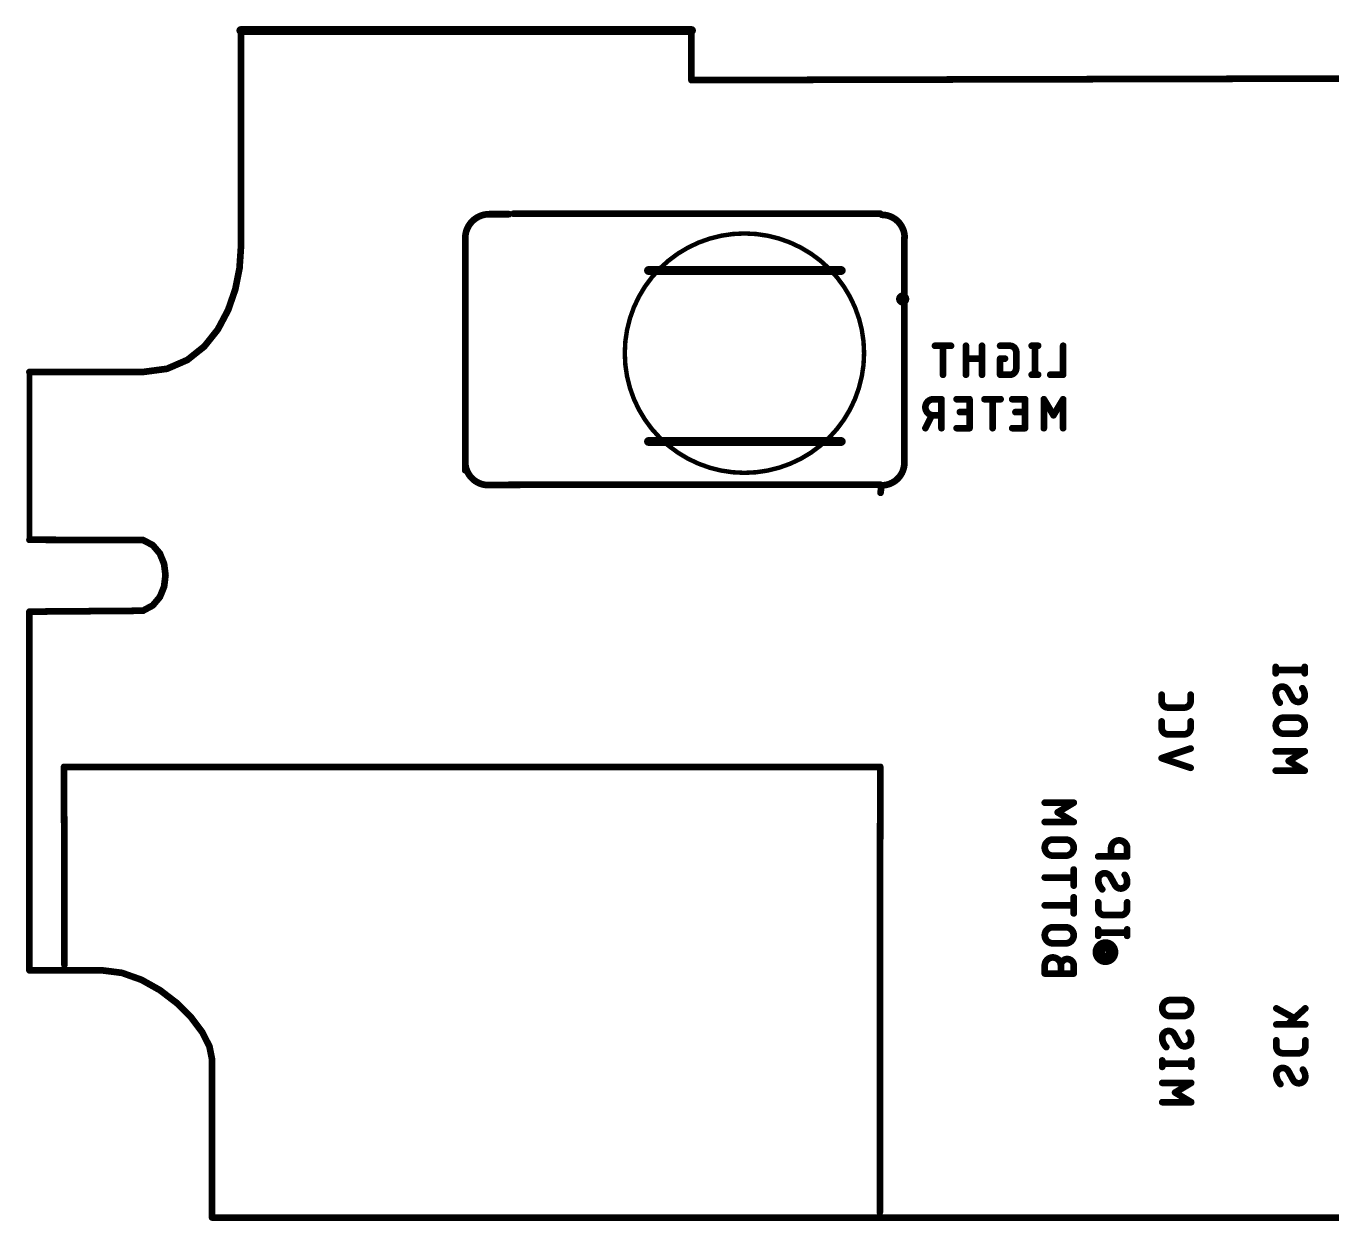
# Model space of a CAD drawing. Extents: x 2 to 98, y 0.7 to 28.7.
# Drawn here: x 1.98 to 31.77, y 0.73 to 27.98 of the extents above; entities that cross this region are included whole.
import ezdxf

# ---------------------------------------------------------------- set-up
doc = ezdxf.new("R2010")
doc.units = 0
doc.layers.add('20', color=30, linetype='CONTINUOUS')
doc.layers.add('22', color=253, linetype='CONTINUOUS')

msp = doc.modelspace()

# ---------------------------------------------------------------- linework, layer by layer
at = {"layer": '20'}
for points, const_width in [([(6.8818, 27.8772), (17.1616, 27.8772)], 0.2032), ([(6.8818, 22.9147), (6.8818, 27.8772)], 0.1524), ([(17.1616, 27.8772), (17.1616, 26.7473)], 0.1524), ([(17.1616, 26.7473), (33.2692, 26.7857)], 0.1524), ([(6.8505, 22.4543), (6.8818, 22.9147)], 0.1524), ([(6.7544, 21.9752), (6.8505, 22.4543)], 0.1524), ([(6.5906, 21.502), (6.7544, 21.9752)], 0.1524), ([(6.3559, 21.0596), (6.5906, 21.502)], 0.1524), ([(6.0472, 20.6724), (6.3559, 21.0596)], 0.1524), ([(5.6614, 20.3653), (6.0472, 20.6724)], 0.1524), ([(5.1954, 20.1629), (5.6614, 20.3653)], 0.1524), ([(2.0582, 20.09), (4.6461, 20.09)], 0.1524), ([(2.0582, 16.2627), (2.0582, 20.09)], 0.127), ([(4.6461, 20.09), (5.1954, 20.1629)], 0.1524), ([(4.6461, 16.2589), (2.0582, 16.2627)], 0.1524), ([(4.871, 16.141), (4.6461, 16.2589)], 0.1524), ([(5.0321, 15.9525), (4.871, 16.141)], 0.1524), ([(5.1292, 15.7166), (5.0321, 15.9525)], 0.1524), ([(5.162, 15.4567), (5.1292, 15.7166)], 0.1524), ([(5.1304, 15.1962), (5.162, 15.4567)], 0.1524), ([(5.034, 14.9584), (5.1304, 15.1962)], 0.1524), ([(4.8726, 14.7667), (5.034, 14.9584)], 0.1524), ([(2.0582, 14.6244), (4.6461, 14.6444)], 0.1524), ([(2.0582, 6.4431), (2.0582, 14.6244)], 0.1524), ([(4.6461, 14.6444), (4.8726, 14.7667)], 0.1524), ([(3.7157, 6.4431), (2.0582, 6.4431)], 0.1524), ([(4.1688, 6.3852), (3.7157, 6.4431)], 0.1524), ([(4.6151, 6.2263), (4.1688, 6.3852)], 0.1524), ([(5.038, 5.9889), (4.6151, 6.2263)], 0.1524), ([(5.4211, 5.6954), (5.038, 5.9889)], 0.1524), ([(5.7479, 5.3683), (5.4211, 5.6954)], 0.1524), ([(6.0017, 5.0299), (5.7479, 5.3683)], 0.1524), ([(6.1661, 4.7028), (6.0017, 5.0299)], 0.1524), ([(6.2246, 4.4093), (6.1661, 4.7028)], 0.1524), ([(6.2246, 0.8048), (6.2246, 4.4093)], 0.1524), ([(70.5259, 0.8048), (6.2246, 0.8048)], 0.1524)]:
    msp.add_lwpolyline(points, dxfattribs=dict(at, const_width=const_width))
for points, const_width in [([(6.8818, 27.928, 1), (6.8818, 27.8264)], 0.1016), ([(6.9199, 27.8772, 1), (6.8437, 27.8772)], 0.0762), ([(17.1997, 27.8772, 1), (17.1235, 27.8772)], 0.0762), ([(17.1616, 27.8264, 1), (17.1616, 27.928)], 0.1016), ([(17.1615, 26.7854, 1), (17.1617, 26.7092)], 0.0762), ([(17.1235, 26.7473, 1), (17.1997, 26.7473)], 0.0762), ([(6.8437, 22.9147, 1), (6.9199, 22.9147)], 0.0762), ([(6.9198, 22.9121, 1), (6.8438, 22.9173)], 0.0762), ([(6.8125, 22.4569, 1), (6.8885, 22.4517)], 0.0762), ([(6.8879, 22.4468, 1), (6.8131, 22.4618)], 0.0762), ([(6.7904, 21.9627, 1), (6.7184, 21.9877)], 0.0762), ([(6.717, 21.9827, 1), (6.7918, 21.9677)], 0.0762), ([(6.5546, 21.5145, 1), (6.6266, 21.4895)], 0.0762), ([(6.6243, 21.4841, 1), (6.5569, 21.5199)], 0.0762), ([(6.3222, 21.0775, 1), (6.3896, 21.0417)], 0.0762), ([(6.3857, 21.0358, 1), (6.3261, 21.0834)], 0.0762), ([(6.0174, 20.6962, 1), (6.077, 20.6486)], 0.0762), ([(6.0709, 20.6426, 1), (6.0235, 20.7022)], 0.0762), ([(5.6377, 20.3951, 1), (5.6851, 20.3355)], 0.0762), ([(5.6766, 20.3304, 1), (5.6462, 20.4002)], 0.0762), ([(2.0582, 20.1281, 1), (2.0582, 20.0519)], 0.0762), ([(2.09, 20.09, 1), (2.0265, 20.09)], 0.0635), ([(4.6411, 20.1278, 1), (4.6511, 20.0522)], 0.0762), ([(4.6461, 20.0519, 1), (4.6461, 20.1281)], 0.0762), ([(5.1802, 20.1978, 1), (5.2106, 20.128)], 0.0762), ([(5.2004, 20.1251, 1), (5.1904, 20.2007)], 0.0762), ([(2.0583, 16.3008, 1), (2.0581, 16.2246)], 0.0762), ([(2.0265, 16.2627, 1), (2.09, 16.2627)], 0.0635), ([(4.6638, 16.2926, 1), (4.6284, 16.2252)], 0.0762), ([(4.646, 16.2208, 1), (4.6462, 16.297)], 0.0762), ([(4.9, 16.1658, 1), (4.842, 16.1162)], 0.0762), ([(4.8533, 16.1073, 1), (4.8887, 16.1747)], 0.0762), ([(5.0673, 15.967, 1), (4.9969, 15.938)], 0.0762), ([(5.0031, 15.9277, 1), (5.0611, 15.9773)], 0.0762), ([(5.167, 15.7214, 1), (5.0914, 15.7118)], 0.0762), ([(5.094, 15.7021, 1), (5.1644, 15.7311)], 0.0762), ([(5.1998, 15.4521, 1), (5.1242, 15.4613)], 0.0762), ([(5.1242, 15.4519, 1), (5.1998, 15.4615)], 0.0762), ([(5.0926, 15.2008, 1), (5.1682, 15.1916)], 0.0762), ([(5.1657, 15.1819, 1), (5.0951, 15.2105)], 0.0762), ([(4.9987, 14.9727, 1), (5.0693, 14.9441)], 0.0762), ([(5.0631, 14.9339, 1), (5.0049, 14.9829)], 0.0762), ([(2.0963, 14.6244, 1), (2.0201, 14.6244)], 0.0762), ([(2.0579, 14.6625, 1), (2.0585, 14.5863)], 0.0762), ([(4.628, 14.6779, 1), (4.6642, 14.6109)], 0.0762), ([(4.6464, 14.6063, 1), (4.6458, 14.6825)], 0.0762), ([(4.8435, 14.7912, 1), (4.9017, 14.7422)], 0.0762), ([(4.8907, 14.7332, 1), (4.8545, 14.8002)], 0.0762), ([(2.0582, 6.4812, 1), (2.0582, 6.405)], 0.0762), ([(2.0201, 6.4431, 1), (2.0963, 6.4431)], 0.0762), ([(3.7205, 6.4809, 1), (3.7109, 6.4053)], 0.0762), ([(3.7157, 6.405, 1), (3.7157, 6.4812)], 0.0762), ([(4.1816, 6.4211, 1), (4.156, 6.3493)], 0.0762), ([(4.164, 6.3474, 1), (4.1736, 6.423)], 0.0762), ([(4.6338, 6.2595, 1), (4.5964, 6.1931)], 0.0762), ([(4.6023, 6.1904, 1), (4.6279, 6.2622)], 0.0762), ([(5.0612, 6.0191, 1), (5.0148, 5.9587)], 0.0762), ([(5.0193, 5.9557, 1), (5.0567, 6.0221)], 0.0762), ([(5.4481, 5.7223, 1), (5.3941, 5.6685)], 0.0762), ([(5.3979, 5.6652, 1), (5.4443, 5.7256)], 0.0762), ([(5.7784, 5.3912, 1), (5.7174, 5.3454)], 0.0762), ([(5.7209, 5.3414, 1), (5.7749, 5.3952)], 0.0762), ([(6.0357, 5.047, 1), (5.9677, 5.0128)], 0.0762), ([(5.9712, 5.007, 1), (6.0322, 5.0528)], 0.0762), ([(6.2035, 4.7102, 1), (6.1287, 4.6954)], 0.0762), ([(6.1321, 4.6857, 1), (6.2001, 4.7199)], 0.0762), ([(6.2627, 4.4093, 1), (6.1865, 4.4093)], 0.0762), ([(6.1872, 4.4019, 1), (6.262, 4.4167)], 0.0762), ([(6.2246, 0.8429, 1), (6.2246, 0.7667)], 0.0762), ([(6.1865, 0.8048, 1), (6.2627, 0.8048)], 0.0762)]:
    msp.add_lwpolyline(points, format="xyb", dxfattribs=dict(at, const_width=const_width))
at = {"layer": '22'}
for points, const_width in [([(12.55, 23.69, 0.4142), (12, 23.14)], 0.1524), ([(12.55, 23.7281, 1), (12.55, 23.6519)], 0.0762), ([(12.55, 23.6519, 1), (12.55, 23.7281)], 0.0762), ([(13, 23.6519, 1), (13, 23.7281)], 0.0762), ([(13.1, 23.7381, 1), (13.1, 23.6619)], 0.0762), ([(22.025, 23.155, 0.4142), (21.505, 23.675)], 0.1524), ([(21.505, 23.7131, 1), (21.505, 23.6369)], 0.0762), ([(21.4709, 23.6619, 1), (21.4709, 23.7381)], 0.0762), ([(18.37, 17.79, 1), (18.37, 23.25, 1), (18.37, 17.79)], 0.1016), ([(12.0381, 23.14, 1), (11.9619, 23.14)], 0.0762), ([(11.9619, 23.14, 1), (12.0381, 23.14)], 0.0762), ([(22.0531, 23.1444, 1), (21.9769, 23.1444)], 0.0762), ([(21.9869, 23.155, 1), (22.0631, 23.155)], 0.0762), ([(16.18, 22.455, 1), (16.18, 22.355)], 0.1), ([(20.58, 22.355, 1), (20.58, 22.455)], 0.1), ([(21.98, 21.68, 1), (21.98, 21.83, 1), (21.98, 21.68)], 0.15), ([(22.7165, 20.7264, 1), (22.7165, 20.6502)], 0.0762), ([(22.9381, 20.6883, 1), (22.8619, 20.6883)], 0.0762), ([(23.0834, 20.6502, 1), (23.0834, 20.7264)], 0.0762), ([(23.4618, 20.6883, 1), (23.3856, 20.6883)], 0.0762), ([(23.8286, 20.6883, 1), (23.7524, 20.6883)], 0.0762), ([(24.2039, 20.7264, 1), (24.2039, 20.6502)], 0.0762), ([(24.5708, 20.5415, 0.4142), (24.4241, 20.6883)], 0.1524), ([(24.4241, 20.7264, 1), (24.4241, 20.6502)], 0.0762), ([(24.4241, 20.6502, 1), (24.4241, 20.7264)], 0.0762), ([(24.6089, 20.5415, 1), (24.5327, 20.5415)], 0.0762), ([(24.5327, 20.5415, 1), (24.6089, 20.5415)], 0.0762), ([(24.9236, 20.7264, 1), (24.9236, 20.6502)], 0.0762), ([(25.0351, 20.6883, 1), (24.9589, 20.6883)], 0.0762), ([(25.0704, 20.6502, 1), (25.0704, 20.7264)], 0.0762), ([(25.6794, 20.6883, 1), (25.6032, 20.6883)], 0.0762), ([(23.4237, 20.4329, 1), (23.4237, 20.3567)], 0.0762), ([(23.7905, 20.3567, 1), (23.7905, 20.4329)], 0.0762), ([(24.2039, 20.4329, 1), (24.2039, 20.3567)], 0.0762), ([(24.242, 20.3948, 1), (24.1658, 20.3948)], 0.0762), ([(24.314, 20.3567, 1), (24.314, 20.4329)], 0.0762), ([(22.8619, 20.0279, 1), (22.9381, 20.0279)], 0.0762), ([(23.3856, 20.0279, 1), (23.4618, 20.0279)], 0.0762), ([(23.7524, 20.0279, 1), (23.8286, 20.0279)], 0.0762), ([(24.2039, 20.066, 1), (24.2039, 19.9898)], 0.0762), ([(24.1658, 20.0279, 1), (24.242, 20.0279)], 0.0762), ([(24.4241, 20.0279, 0.4142), (24.5708, 20.1747)], 0.1524), ([(24.4241, 20.066, 1), (24.4241, 19.9898)], 0.0762), ([(24.4241, 19.9898, 1), (24.4241, 20.066)], 0.0762), ([(24.6089, 20.1747, 1), (24.5327, 20.1747)], 0.0762), ([(24.5327, 20.1747, 1), (24.6089, 20.1747)], 0.0762), ([(24.9236, 20.066, 1), (24.9236, 19.9898)], 0.0762), ([(24.9589, 20.0279, 1), (25.0351, 20.0279)], 0.0762), ([(25.0704, 19.9898, 1), (25.0704, 20.066)], 0.0762), ([(25.3478, 20.066, 1), (25.3478, 19.9898)], 0.0762), ([(25.6032, 20.0279, 1), (25.6794, 20.0279)], 0.0762), ([(25.6413, 19.9898, 1), (25.6413, 20.066)], 0.0762), ([(22.6823, 19.4691, 1), (22.6823, 19.1022)], 0.1524), ([(22.6823, 19.5072, 1), (22.6823, 19.431)], 0.0762), ([(22.6823, 19.431, 1), (22.6823, 19.5072)], 0.0762), ([(22.9038, 19.4691, 1), (22.8276, 19.4691)], 0.0762), ([(22.8657, 19.431, 1), (22.8657, 19.5072)], 0.0762), ([(23.2117, 19.5072, 1), (23.2117, 19.431)], 0.0762), ([(23.5433, 19.4691, 1), (23.4671, 19.4691)], 0.0762), ([(23.5052, 19.431, 1), (23.5052, 19.5072)], 0.0762), ([(23.8478, 19.5072, 1), (23.8478, 19.431)], 0.0762), ([(24.0694, 19.4691, 1), (23.9932, 19.4691)], 0.0762), ([(24.2147, 19.431, 1), (24.2147, 19.5072)], 0.0762), ([(24.4796, 19.5072, 1), (24.4796, 19.431)], 0.0762), ([(24.8112, 19.4691, 1), (24.735, 19.4691)], 0.0762), ([(24.7731, 19.431, 1), (24.7731, 19.5072)], 0.0762), ([(25.2391, 19.4691, 1), (25.1629, 19.4691)], 0.0762), ([(25.2337, 19.4887, 1), (25.1684, 19.4495)], 0.0762), ([(25.6794, 19.4691, 1), (25.6032, 19.4691)], 0.0762), ([(25.674, 19.4495, 1), (25.6086, 19.4887)], 0.0762), ([(22.6797, 19.0852, 1), (22.6115, 19.1192)], 0.0762), ([(22.6823, 19.1403, 1), (22.6823, 19.0641)], 0.0762), ([(22.6823, 19.0641, 1), (22.6823, 19.1403)], 0.0762), ([(22.8657, 19.0641, 1), (22.8657, 19.1403)], 0.0762), ([(23.285, 19.2137, 1), (23.285, 19.1375)], 0.0762), ([(23.5052, 19.1375, 1), (23.5052, 19.2137)], 0.0762), ([(24.553, 19.2137, 1), (24.553, 19.1375)], 0.0762), ([(24.7731, 19.1375, 1), (24.7731, 19.2137)], 0.0762), ([(25.3885, 19.1218, 1), (25.4538, 19.0826)], 0.0762), ([(25.3885, 19.0826, 1), (25.4538, 19.1218)], 0.0762), ([(22.4648, 18.8257, 1), (22.5329, 18.7917)], 0.0762), ([(22.8276, 18.8087, 1), (22.9038, 18.8087)], 0.0762), ([(23.2117, 18.8468, 1), (23.2117, 18.7706)], 0.0762), ([(23.4671, 18.8087, 1), (23.5433, 18.8087)], 0.0762), ([(23.5052, 18.7706, 1), (23.5052, 18.8468)], 0.0762), ([(23.9932, 18.8087, 1), (24.0694, 18.8087)], 0.0762), ([(24.4796, 18.8468, 1), (24.4796, 18.7706)], 0.0762), ([(24.735, 18.8087, 1), (24.8112, 18.8087)], 0.0762), ([(24.7731, 18.7706, 1), (24.7731, 18.8468)], 0.0762), ([(25.1629, 18.8087, 1), (25.2391, 18.8087)], 0.0762), ([(25.6032, 18.8087, 1), (25.6794, 18.8087)], 0.0762), ([(16.18, 18.555, 1), (16.18, 18.455)], 0.1), ([(20.58, 18.455, 1), (20.58, 18.555)], 0.1), ([(12.0381, 18.04, 1), (11.9619, 18.04)], 0.0762), ([(12, 18.04, 0.4142), (12.53, 17.51)], 0.1524), ([(12.0381, 18.04, 1), (11.9619, 18.04)], 0.0762), ([(11.9619, 18.04, 1), (12.0381, 18.04)], 0.0762), ([(11.9619, 17.848, 1), (12.0381, 17.848)], 0.0762), ([(21.5, 17.505, 0.4142), (22.02, 18.025)], 0.1524), ([(21.9769, 18.018, 1), (22.0531, 18.018)], 0.0762), ([(22.0581, 18.025, 1), (21.9819, 18.025)], 0.0762), ([(12.53, 17.5481, 1), (12.53, 17.4719)], 0.0762), ([(12.53, 17.4719, 1), (12.53, 17.5481)], 0.0762), ([(13, 17.557, 1), (13, 17.4808)], 0.0762), ([(13.225, 17.4719, 1), (13.225, 17.5481)], 0.0762), ([(21.5, 17.5431, 1), (21.5, 17.4669)], 0.0762), ([(21.5377, 17.4995, 1), (21.4623, 17.5105)], 0.0762), ([(21.4709, 17.4808, 1), (21.4709, 17.557)], 0.0762), ([(21.4373, 17.3405, 1), (21.5127, 17.3295)], 0.0762), ([(30.5308, 13.3643, 1), (30.4546, 13.3643)], 0.0762), ([(31.1912, 13.3643, 1), (31.115, 13.3643)], 0.0762), ([(30.4927, 13.3291, 1), (30.4927, 13.2529)], 0.0762), ([(30.4546, 13.2176, 1), (30.5308, 13.2176)], 0.0762), ([(31.115, 13.2176, 1), (31.1912, 13.2176)], 0.0762), ([(31.1531, 13.2529, 1), (31.1531, 13.3291)], 0.0762), ([(30.6395, 12.9136, 0.4142), (30.4927, 12.7668)], 0.1524), ([(30.4927, 12.7668, 0.2), (30.5844, 12.5467)], 0.1524), ([(30.5308, 12.7668, 1), (30.4546, 12.7668)], 0.0762), ([(30.7679, 12.8402, 0.2656), (30.6395, 12.9136)], 0.1524), ([(30.6395, 12.9517, 1), (30.6395, 12.8755)], 0.0762), ([(30.6395, 12.8755, 1), (30.6395, 12.9517)], 0.0762), ([(30.8013, 12.8584, 1), (30.7344, 12.822)], 0.0762), ([(30.735, 12.8209, 1), (30.8007, 12.8595)], 0.0762), ([(31.1285, 12.8998, 1), (31.0676, 12.854)], 0.0762), ([(31.1531, 12.7118, 0.1623), (31.0981, 12.8769)], 0.1524), ([(27.9273, 12.7295, 1), (27.8511, 12.7295)], 0.0762), ([(27.8892, 12.5827, 0.4142), (28.036, 12.436)], 0.1524), ([(27.9273, 12.5827, 1), (27.8511, 12.5827)], 0.0762), ([(27.8511, 12.5827, 1), (27.9273, 12.5827)], 0.0762), ([(28.036, 12.4741, 1), (28.036, 12.3979)], 0.0762), ([(28.036, 12.3979, 1), (28.036, 12.4741)], 0.0762), ([(28.4028, 12.436, 0.4142), (28.5496, 12.5827)], 0.1524), ([(28.4028, 12.4741, 1), (28.4028, 12.3979)], 0.0762), ([(28.4028, 12.3979, 1), (28.4028, 12.4741)], 0.0762), ([(28.5877, 12.7295, 1), (28.5115, 12.7295)], 0.0762), ([(28.5877, 12.5827, 1), (28.5115, 12.5827)], 0.0762), ([(28.5115, 12.5827, 1), (28.5877, 12.5827)], 0.0762), ([(30.4546, 12.7668, 1), (30.5308, 12.7668)], 0.0762), ([(30.5576, 12.5196, 1), (30.6112, 12.5737)], 0.0762), ([(30.9108, 12.6578, 1), (30.8451, 12.6191)], 0.0762), ([(30.8779, 12.6384, 0.2656), (31.0063, 12.565)], 0.1524), ([(30.8445, 12.6202, 1), (30.9114, 12.6567)], 0.0762), ([(31.0063, 12.565, 0.4142), (31.1531, 12.7118)], 0.1524), ([(31.0063, 12.6031, 1), (31.0063, 12.5269)], 0.0762), ([(31.0063, 12.5269, 1), (31.0063, 12.6031)], 0.0762), ([(31.1912, 12.7118, 1), (31.115, 12.7118)], 0.0762), ([(31.115, 12.7118, 1), (31.1912, 12.7118)], 0.0762), ([(30.6761, 12.2064, 1), (30.6761, 11.8396)], 0.1524), ([(30.6761, 12.2445, 1), (30.6761, 12.1683)], 0.0762), ([(30.6761, 12.1683, 1), (30.6761, 12.2445)], 0.0762), ([(30.9697, 11.8396, 1), (30.9697, 12.2064)], 0.1524), ([(30.9697, 12.2445, 1), (30.9697, 12.1683)], 0.0762), ([(30.9697, 12.1683, 1), (30.9697, 12.2445)], 0.0762), ([(27.9273, 12.1199, 1), (27.8511, 12.1199)], 0.0762), ([(27.8892, 11.9731, 0.4142), (28.036, 11.8264)], 0.1524), ([(27.9273, 11.9731, 1), (27.8511, 11.9731)], 0.0762), ([(27.8511, 11.9731, 1), (27.9273, 11.9731)], 0.0762), ([(28.4028, 11.8264, 0.4142), (28.5496, 11.9731)], 0.1524), ([(28.5877, 12.1199, 1), (28.5115, 12.1199)], 0.0762), ([(28.5877, 11.9731, 1), (28.5115, 11.9731)], 0.0762), ([(28.5115, 11.9731, 1), (28.5877, 11.9731)], 0.0762), ([(28.036, 11.8645, 1), (28.036, 11.7883)], 0.0762), ([(28.036, 11.7883, 1), (28.036, 11.8645)], 0.0762), ([(28.4028, 11.8645, 1), (28.4028, 11.7883)], 0.0762), ([(28.4028, 11.7883, 1), (28.4028, 11.8645)], 0.0762), ([(30.6761, 11.8777, 1), (30.6761, 11.8015)], 0.0762), ([(30.6761, 11.8015, 1), (30.6761, 11.8777)], 0.0762), ([(30.9697, 11.8777, 1), (30.9697, 11.8015)], 0.0762), ([(30.9697, 11.8015, 1), (30.9697, 11.8777)], 0.0762), ([(27.9012, 11.318, 1), (27.8772, 11.2457)], 0.0762), ([(27.8772, 11.318, 1), (27.9012, 11.2457)], 0.0762), ([(28.5616, 11.4658, 1), (28.5376, 11.5381)], 0.0762), ([(30.4927, 11.4766, 1), (30.4927, 11.4004)], 0.0762), ([(31.1727, 11.4058, 1), (31.1335, 11.4711)], 0.0762), ([(31.1531, 11.4004, 1), (31.1531, 11.4766)], 0.0762), ([(2.8478, 11.1224, 1), (2.8478, 11.0462)], 0.0762), ([(2.8859, 11.0844, 1), (2.8097, 11.0842)], 0.0762), ([(21.5061, 11.0843, 1), (21.4299, 11.0843)], 0.0762), ([(21.468, 11.0462, 1), (21.468, 11.1224)], 0.0762), ([(28.5376, 11.0256, 1), (28.5616, 11.0978)], 0.0762), ([(30.4927, 11.0363, 1), (30.4927, 10.9601)], 0.0762), ([(30.8058, 11.251, 1), (30.7666, 11.1857)], 0.0762), ([(30.7666, 11.251, 1), (30.8058, 11.1857)], 0.0762), ([(31.1335, 10.9655, 1), (31.1727, 11.0309)], 0.0762), ([(31.1531, 10.9601, 1), (31.1531, 11.0363)], 0.0762), ([(25.2222, 10.305, 1), (25.2222, 10.2288)], 0.0762), ([(25.9022, 10.2342, 1), (25.863, 10.2995)], 0.0762), ([(25.8826, 10.2288, 1), (25.8826, 10.305)], 0.0762), ([(25.2222, 9.8647, 1), (25.2222, 9.7885)], 0.0762), ([(25.5353, 10.0794, 1), (25.4961, 10.0141)], 0.0762), ([(25.4961, 10.0794, 1), (25.5353, 10.0141)], 0.0762), ([(25.863, 9.7939, 1), (25.9022, 9.8593)], 0.0762), ([(25.8826, 9.7885, 1), (25.8826, 9.8647)], 0.0762), ([(25.4056, 9.4255, 1), (25.4056, 9.0586)], 0.1524), ([(25.4056, 9.4636, 1), (25.4056, 9.3874)], 0.0762), ([(25.4056, 9.3874, 1), (25.4056, 9.4636)], 0.0762), ([(25.6992, 9.0586, 1), (25.6992, 9.4255)], 0.1524), ([(25.6992, 9.4636, 1), (25.6992, 9.3874)], 0.0762), ([(25.6992, 9.3874, 1), (25.6992, 9.4636)], 0.0762), ([(27.1018, 9.2235, 1), (26.7349, 9.2235)], 0.1524), ([(26.773, 9.2235, 1), (26.6968, 9.2235)], 0.0762), ([(26.6968, 9.2235, 1), (26.773, 9.2235)], 0.0762), ([(27.1399, 9.2235, 1), (27.0637, 9.2235)], 0.0762), ([(27.0637, 9.2235, 1), (27.1399, 9.2235)], 0.0762), ([(25.4056, 9.0967, 1), (25.4056, 9.0205)], 0.0762), ([(25.4056, 9.0205, 1), (25.4056, 9.0967)], 0.0762), ([(25.6992, 9.0967, 1), (25.6992, 9.0205)], 0.0762), ([(25.6992, 9.0205, 1), (25.6992, 9.0967)], 0.0762), ([(26.4414, 9.0782, 1), (26.4414, 9.002)], 0.0762), ([(26.6968, 9.0401, 1), (26.773, 9.0401)], 0.0762), ([(27.0637, 9.0401, 1), (27.1399, 9.0401)], 0.0762), ([(27.1018, 9.002, 1), (27.1018, 9.0782)], 0.0762), ([(25.9207, 8.7428, 1), (25.8445, 8.7428)], 0.0762), ([(26.5882, 8.6573, 0.4142), (26.4414, 8.5105)], 0.1524), ([(26.7166, 8.5839, 0.2656), (26.5882, 8.6573)], 0.1524), ([(26.5882, 8.6954, 1), (26.5882, 8.6192)], 0.0762), ([(26.5882, 8.6192, 1), (26.5882, 8.6954)], 0.0762), ([(26.75, 8.6022, 1), (26.6831, 8.5657)], 0.0762), ([(26.6837, 8.5646, 1), (26.7494, 8.6033)], 0.0762), ([(27.1018, 8.4555, 0.1623), (27.0468, 8.6206)], 0.1524), ([(27.0772, 8.6435, 1), (27.0163, 8.5978)], 0.0762), ([(25.2222, 8.5974, 1), (25.2222, 8.5212)], 0.0762), ([(25.8445, 8.3759, 1), (25.9207, 8.3759)], 0.0762), ([(25.8826, 8.5212, 1), (25.8826, 8.5974)], 0.0762), ([(26.4414, 8.5105, 0.2), (26.5331, 8.2904)], 0.1524), ([(26.4795, 8.5105, 1), (26.4033, 8.5105)], 0.0762), ([(26.4033, 8.5105, 1), (26.4795, 8.5105)], 0.0762), ([(26.5063, 8.2634, 1), (26.5599, 8.3175)], 0.0762), ([(26.8595, 8.4015, 1), (26.7938, 8.3628)], 0.0762), ([(26.8266, 8.3821, 0.2656), (26.955, 8.3088)], 0.1524), ([(26.7932, 8.3639, 1), (26.8601, 8.4004)], 0.0762), ([(26.955, 8.3088, 0.4142), (27.1018, 8.4555)], 0.1524), ([(26.955, 8.3469, 1), (26.955, 8.2707)], 0.0762), ([(26.955, 8.2707, 1), (26.955, 8.3469)], 0.0762), ([(27.1399, 8.4555, 1), (27.0637, 8.4555)], 0.0762), ([(27.0637, 8.4555, 1), (27.1399, 8.4555)], 0.0762), ([(25.9207, 8.1088, 1), (25.8445, 8.1088)], 0.0762), ([(26.4795, 7.9952, 1), (26.4033, 7.9952)], 0.0762), ([(27.1399, 7.9952, 1), (27.0637, 7.9952)], 0.0762), ([(25.2222, 7.9634, 1), (25.2222, 7.8872)], 0.0762), ([(25.8445, 7.7419, 1), (25.9207, 7.7419)], 0.0762), ([(25.8826, 7.8872, 1), (25.8826, 7.9634)], 0.0762), ([(26.4414, 7.8484, 0.4142), (26.5882, 7.7017)], 0.1524), ([(26.4795, 7.8484, 1), (26.4033, 7.8484)], 0.0762), ([(26.4033, 7.8484, 1), (26.4795, 7.8484)], 0.0762), ([(26.5882, 7.7398, 1), (26.5882, 7.6636)], 0.0762), ([(26.5882, 7.6636, 1), (26.5882, 7.7398)], 0.0762), ([(26.955, 7.7017, 0.4142), (27.1018, 7.8484)], 0.1524), ([(26.955, 7.7398, 1), (26.955, 7.6636)], 0.0762), ([(26.955, 7.6636, 1), (26.955, 7.7398)], 0.0762), ([(27.1399, 7.8484, 1), (27.0637, 7.8484)], 0.0762), ([(27.0637, 7.8484, 1), (27.1399, 7.8484)], 0.0762), ([(25.4056, 7.426, 1), (25.4056, 7.0591)], 0.1524), ([(25.4056, 7.4641, 1), (25.4056, 7.3879)], 0.0762), ([(25.4056, 7.3879, 1), (25.4056, 7.4641)], 0.0762), ([(25.6992, 7.0591, 1), (25.6992, 7.426)], 0.1524), ([(25.6992, 7.4641, 1), (25.6992, 7.3879)], 0.0762), ([(25.6992, 7.3879, 1), (25.6992, 7.4641)], 0.0762), ([(26.4795, 7.3768, 1), (26.4033, 7.3768)], 0.0762), ([(27.1399, 7.3768, 1), (27.0637, 7.3768)], 0.0762), ([(26.6065, 6.716, 1), (26.6065, 7, 1), (26.6065, 6.716)], 0.3048), ([(26.4414, 7.3415, 1), (26.4414, 7.2653)], 0.0762), ([(26.4033, 7.2301, 1), (26.4795, 7.2301)], 0.0762), ([(27.0637, 7.2301, 1), (27.1399, 7.2301)], 0.0762), ([(27.1018, 7.2653, 1), (27.1018, 7.3415)], 0.0762), ([(25.4056, 7.0972, 1), (25.4056, 7.021)], 0.0762), ([(25.4056, 7.021, 1), (25.4056, 7.0972)], 0.0762), ([(25.6992, 7.0972, 1), (25.6992, 7.021)], 0.0762), ([(25.6992, 7.021, 1), (25.6992, 7.0972)], 0.0762), ([(2.8184, 6.5702, 1), (2.8946, 6.5704)], 0.0762), ([(25.5891, 6.5536, 1), (25.2222, 6.5536)], 0.1524), ([(25.2603, 6.5536, 1), (25.1841, 6.5536)], 0.0762), ([(25.1841, 6.5536, 1), (25.2603, 6.5536)], 0.0762), ([(25.8826, 6.5536, 1), (25.5891, 6.5536)], 0.1524), ([(25.6272, 6.5536, 1), (25.551, 6.5536)], 0.0762), ([(25.551, 6.5536, 1), (25.6272, 6.5536)], 0.0762), ([(25.551, 6.5536, 1), (25.6272, 6.5536)], 0.0762), ([(25.9207, 6.5536, 1), (25.8445, 6.5536)], 0.0762), ([(25.8445, 6.5536, 1), (25.9207, 6.5536)], 0.0762), ([(25.2222, 6.4082, 1), (25.2222, 6.332)], 0.0762), ([(25.1841, 6.3701, 1), (25.2603, 6.3701)], 0.0762), ([(25.551, 6.3701, 1), (25.6272, 6.3701)], 0.0762), ([(25.8445, 6.3701, 1), (25.9207, 6.3701)], 0.0762), ([(25.8826, 6.332, 1), (25.8826, 6.4082)], 0.0762), ([(28.0853, 5.7658, 1), (28.0853, 5.3989)], 0.1524), ([(28.0853, 5.8039, 1), (28.0853, 5.7277)], 0.0762), ([(28.0853, 5.7277, 1), (28.0853, 5.8039)], 0.0762), ([(28.3789, 5.3989, 1), (28.3789, 5.7658)], 0.1524), ([(28.3789, 5.8039, 1), (28.3789, 5.7277)], 0.0762), ([(28.3789, 5.7277, 1), (28.3789, 5.8039)], 0.0762), ([(28.0853, 5.437, 1), (28.0853, 5.3608)], 0.0762), ([(28.0853, 5.3608, 1), (28.0853, 5.437)], 0.0762), ([(28.3789, 5.437, 1), (28.3789, 5.3608)], 0.0762), ([(28.3789, 5.3608, 1), (28.3789, 5.437)], 0.0762), ([(30.5236, 5.6087, 1), (30.4872, 5.5419)], 0.0762), ([(30.8907, 5.3217, 1), (30.9272, 5.3886)], 0.0762), ([(31.1914, 5.5471, 1), (31.1402, 5.6035)], 0.0762), ([(28.0487, 5.0587, 0.4142), (27.9019, 4.9119)], 0.1524), ([(28.1771, 4.9853, 0.2656), (28.0487, 5.0587)], 0.1524), ([(28.0487, 5.0968, 1), (28.0487, 5.0206)], 0.0762), ([(28.0487, 5.0206, 1), (28.0487, 5.0968)], 0.0762), ([(28.5623, 4.8569, 0.1623), (28.5073, 5.022)], 0.1524), ([(28.5377, 5.0448, 1), (28.4768, 4.9991)], 0.0762), ([(30.5054, 5.2465, 1), (30.5054, 5.1703)], 0.0762), ([(30.7366, 5.2366, 1), (30.7879, 5.1802)], 0.0762), ([(31.1658, 5.1703, 1), (31.1658, 5.2465)], 0.0762), ([(27.9019, 4.9119, 0.2), (27.9936, 4.6918)], 0.1524), ([(27.94, 4.9119, 1), (27.8638, 4.9119)], 0.0762), ([(27.8638, 4.9119, 1), (27.94, 4.9119)], 0.0762), ([(28.2105, 5.0035, 1), (28.1436, 4.967)], 0.0762), ([(28.1442, 4.9659, 1), (28.2099, 5.0046)], 0.0762), ([(28.2871, 4.7835, 0.2656), (28.4155, 4.7101)], 0.1524), ([(28.32, 4.8028, 1), (28.2543, 4.7642)], 0.0762), ([(28.2537, 4.7653, 1), (28.3206, 4.8017)], 0.0762), ([(28.4155, 4.7101, 0.4142), (28.5623, 4.8569)], 0.1524), ([(28.4155, 4.7482, 1), (28.4155, 4.672)], 0.0762), ([(28.4155, 4.672, 1), (28.4155, 4.7482)], 0.0762), ([(28.6004, 4.8569, 1), (28.5242, 4.8569)], 0.0762), ([(28.5242, 4.8569, 1), (28.6004, 4.8569)], 0.0762), ([(30.5435, 4.8463, 1), (30.4673, 4.8463)], 0.0762), ([(30.5054, 4.6995, 0.4142), (30.6522, 4.5528)], 0.1524), ([(30.5435, 4.6995, 1), (30.4673, 4.6995)], 0.0762), ([(31.019, 4.5528, 0.4142), (31.1658, 4.6995)], 0.1524), ([(31.2039, 4.8463, 1), (31.1277, 4.8463)], 0.0762), ([(31.2039, 4.6995, 1), (31.1277, 4.6995)], 0.0762), ([(27.9668, 4.6647, 1), (28.0204, 4.7188)], 0.0762), ([(30.4673, 4.6995, 1), (30.5435, 4.6995)], 0.0762), ([(30.6522, 4.5909, 1), (30.6522, 4.5147)], 0.0762), ([(30.6522, 4.5147, 1), (30.6522, 4.5909)], 0.0762), ([(31.019, 4.5909, 1), (31.019, 4.5147)], 0.0762), ([(31.019, 4.5147, 1), (31.019, 4.5909)], 0.0762), ([(31.1277, 4.6995, 1), (31.2039, 4.6995)], 0.0762), ([(27.94, 4.3878, 1), (27.8638, 4.3878)], 0.0762), ([(27.9019, 4.3525, 1), (27.9019, 4.2763)], 0.0762), ([(27.8638, 4.241, 1), (27.94, 4.241)], 0.0762), ([(28.6004, 4.3878, 1), (28.5242, 4.3878)], 0.0762), ([(28.5242, 4.241, 1), (28.6004, 4.241)], 0.0762), ([(28.5623, 4.2763, 1), (28.5623, 4.3525)], 0.0762), ([(30.6522, 4.2161, 0.4142), (30.5054, 4.0693)], 0.1524), ([(30.7806, 4.1427, 0.2656), (30.6522, 4.2161)], 0.1524), ([(30.6522, 4.2542, 1), (30.6522, 4.178)], 0.0762), ([(30.6522, 4.178, 1), (30.6522, 4.2542)], 0.0762), ([(30.814, 4.1609, 1), (30.7471, 4.1244)], 0.0762), ([(30.7477, 4.1233, 1), (30.8134, 4.162)], 0.0762), ([(31.1658, 4.0143, 0.1623), (31.1108, 4.1794)], 0.1524), ([(31.1412, 4.2022, 1), (31.0803, 4.1565)], 0.0762), ([(27.9019, 3.9143, 1), (27.9019, 3.8381)], 0.0762), ([(28.5819, 3.8435, 1), (28.5427, 3.9088)], 0.0762), ([(28.5623, 3.8381, 1), (28.5623, 3.9143)], 0.0762), ([(30.5054, 4.0693, 0.2), (30.5971, 3.8492)], 0.1524), ([(30.5435, 4.0693, 1), (30.4673, 4.0693)], 0.0762), ([(30.4673, 4.0693, 1), (30.5435, 4.0693)], 0.0762), ([(30.5703, 3.8221, 1), (30.6239, 3.8762)], 0.0762), ([(30.8906, 3.9409, 0.2656), (31.019, 3.8675)], 0.1524), ([(30.9235, 3.9602, 1), (30.8578, 3.9216)], 0.0762), ([(30.8572, 3.9227, 1), (30.9241, 3.9591)], 0.0762), ([(31.019, 3.8675, 0.4142), (31.1658, 4.0143)], 0.1524), ([(31.019, 3.9056, 1), (31.019, 3.8294)], 0.0762), ([(31.019, 3.8294, 1), (31.019, 3.9056)], 0.0762), ([(31.2039, 4.0143, 1), (31.1277, 4.0143)], 0.0762), ([(31.1277, 4.0143, 1), (31.2039, 4.0143)], 0.0762), ([(28.215, 3.6887, 1), (28.1758, 3.6234)], 0.0762), ([(28.1758, 3.6887, 1), (28.215, 3.6234)], 0.0762), ([(27.9019, 3.474, 1), (27.9019, 3.3978)], 0.0762), ([(28.5427, 3.4032, 1), (28.5819, 3.4686)], 0.0762), ([(28.5623, 3.3978, 1), (28.5623, 3.474)], 0.0762), ([(21.4216, 0.9243, 1), (21.4978, 0.9243)], 0.0762)]:
    msp.add_lwpolyline(points, format="xyb", dxfattribs=dict(at, const_width=const_width))
for points, const_width in [([(12.55, 23.69), (13, 23.69)], 0.1524), ([(13.1, 23.7), (21.4709, 23.7)], 0.1524), ([(12, 18.04), (12, 23.14)], 0.1524), ([(22.015, 23.1444), (22.015, 18.018)], 0.1524), ([(20.58, 22.405), (16.18, 22.405)], 0.2), ([(23.0834, 20.6883), (22.7165, 20.6883)], 0.1524), ([(22.9, 20.0279), (22.9, 20.6883)], 0.1524), ([(23.4237, 20.6883), (23.4237, 20.0279)], 0.1524), ([(23.7905, 20.0279), (23.7905, 20.6883)], 0.1524), ([(24.4241, 20.6883), (24.2039, 20.6883)], 0.1524), ([(24.5708, 20.1747), (24.5708, 20.5415)], 0.1524), ([(25.0704, 20.6883), (24.9236, 20.6883)], 0.1524), ([(24.997, 20.6883), (24.997, 20.0279)], 0.1524), ([(25.6413, 20.6883), (25.6413, 20.0279)], 0.1524), ([(23.7905, 20.3948), (23.4237, 20.3948)], 0.1524), ([(24.314, 20.3948), (24.2039, 20.3948)], 0.1524), ([(24.2039, 20.3948), (24.2039, 20.0279)], 0.1524), ([(24.2039, 20.0279), (24.4241, 20.0279)], 0.1524), ([(25.0704, 20.0279), (24.9236, 20.0279)], 0.1524), ([(25.6413, 20.0279), (25.3478, 20.0279)], 0.1524), ([(22.8657, 19.4691), (22.6823, 19.4691)], 0.1524), ([(22.8657, 18.8087), (22.8657, 19.4691)], 0.1524), ([(23.5052, 19.4691), (23.2117, 19.4691)], 0.1524), ([(23.5052, 18.8087), (23.5052, 19.4691)], 0.1524), ([(24.2147, 19.4691), (23.8478, 19.4691)], 0.1524), ([(24.0313, 18.8087), (24.0313, 19.4691)], 0.1524), ([(24.7731, 19.4691), (24.4796, 19.4691)], 0.1524), ([(24.7731, 18.8087), (24.7731, 19.4691)], 0.1524), ([(25.4212, 19.1022), (25.201, 19.4691)], 0.1524), ([(25.201, 19.4691), (25.201, 18.8087)], 0.1524), ([(25.6413, 19.4691), (25.4212, 19.1022)], 0.1524), ([(25.6413, 18.8087), (25.6413, 19.4691)], 0.1524), ([(22.4988, 18.8087), (22.6456, 19.1022)], 0.1524), ([(22.6823, 19.1022), (22.8657, 19.1022)], 0.1524), ([(23.5052, 19.1756), (23.285, 19.1756)], 0.1524), ([(24.7731, 19.1756), (24.553, 19.1756)], 0.1524), ([(23.2117, 18.8087), (23.5052, 18.8087)], 0.1524), ([(24.4796, 18.8087), (24.7731, 18.8087)], 0.1524), ([(16.18, 18.505), (20.58, 18.505)], 0.2), ([(12, 17.848), (12, 18.04)], 0.1524), ([(12.53, 17.51), (13.225, 17.51)], 0.1524), ([(21.4709, 17.5189), (13, 17.5189)], 0.1524), ([(21.5, 17.505), (21.475, 17.335)], 0.1524), ([(30.4927, 13.2176), (30.4927, 13.3643)], 0.1524), ([(31.1531, 13.2176), (31.1531, 13.3643)], 0.1524), ([(31.1531, 13.291), (30.4927, 13.291)], 0.1524), ([(30.7679, 12.8402), (30.8779, 12.6384)], 0.1524), ([(27.8892, 12.7295), (27.8892, 12.5827)], 0.1524), ([(28.036, 12.436), (28.4028, 12.436)], 0.1524), ([(28.5496, 12.5827), (28.5496, 12.7295)], 0.1524), ([(30.9697, 12.2064), (30.6761, 12.2064)], 0.1524), ([(27.8892, 12.1199), (27.8892, 11.9731)], 0.1524), ([(28.5496, 11.9731), (28.5496, 12.1199)], 0.1524), ([(28.036, 11.8264), (28.4028, 11.8264)], 0.1524), ([(30.6761, 11.8396), (30.9697, 11.8396)], 0.1524), ([(27.8892, 11.2818), (28.5496, 11.502)], 0.1524), ([(28.5496, 11.0617), (27.8892, 11.2818)], 0.1524), ([(31.1531, 11.4385), (30.4927, 11.4385)], 0.1524), ([(30.7862, 11.2183), (31.1531, 11.4385)], 0.1524), ([(2.8478, 11.0843), (21.468, 11.0843)], 0.1524), ([(2.8565, 6.5703), (2.8478, 11.0843)], 0.1524), ([(21.468, 11.0843), (21.4597, 0.9243)], 0.1524), ([(30.4927, 10.9982), (31.1531, 10.9982)], 0.1524), ([(31.1531, 10.9982), (30.7862, 11.2183)], 0.1524), ([(25.8826, 10.2669), (25.2222, 10.2669)], 0.1524), ([(25.5157, 10.0467), (25.8826, 10.2669)], 0.1524), ([(25.2222, 9.8266), (25.8826, 9.8266)], 0.1524), ([(25.8826, 9.8266), (25.5157, 10.0467)], 0.1524), ([(25.6992, 9.4255), (25.4056, 9.4255)], 0.1524), ([(26.7349, 9.2235), (26.7349, 9.0401)], 0.1524), ([(27.1018, 9.0401), (27.1018, 9.2235)], 0.1524), ([(25.4056, 9.0586), (25.6992, 9.0586)], 0.1524), ([(26.4414, 9.0401), (27.1018, 9.0401)], 0.1524), ([(25.8826, 8.3759), (25.8826, 8.7428)], 0.1524), ([(26.7166, 8.5839), (26.8266, 8.3821)], 0.1524), ([(25.2222, 8.5593), (25.8826, 8.5593)], 0.1524), ([(25.8826, 7.7419), (25.8826, 8.1088)], 0.1524), ([(26.4414, 7.9952), (26.4414, 7.8484)], 0.1524), ([(27.1018, 7.8484), (27.1018, 7.9952)], 0.1524), ([(25.2222, 7.9253), (25.8826, 7.9253)], 0.1524), ([(26.5882, 7.7017), (26.955, 7.7017)], 0.1524), ([(25.6992, 7.426), (25.4056, 7.426)], 0.1524), ([(26.4414, 7.2301), (26.4414, 7.3768)], 0.1524), ([(27.1018, 7.2301), (27.1018, 7.3768)], 0.1524), ([(27.1018, 7.3034), (26.4414, 7.3034)], 0.1524), ([(25.4056, 7.0591), (25.6992, 7.0591)], 0.1524), ([(25.2222, 6.5536), (25.2222, 6.3701)], 0.1524), ([(25.5891, 6.3701), (25.5891, 6.5536)], 0.1524), ([(25.8826, 6.3701), (25.8826, 6.5536)], 0.1524), ([(25.2222, 6.3701), (25.8826, 6.3701)], 0.1524), ([(28.3789, 5.7658), (28.0853, 5.7658)], 0.1524), ([(28.0853, 5.3989), (28.3789, 5.3989)], 0.1524), ([(30.5054, 5.5753), (30.909, 5.3552)], 0.1524), ([(31.1658, 5.5753), (30.7622, 5.2084)], 0.1524), ([(30.5054, 5.2084), (31.1658, 5.2084)], 0.1524), ([(28.1771, 4.9853), (28.2871, 4.7835)], 0.1524), ([(30.5054, 4.8463), (30.5054, 4.6995)], 0.1524), ([(31.1658, 4.6995), (31.1658, 4.8463)], 0.1524), ([(30.6522, 4.5528), (31.019, 4.5528)], 0.1524), ([(27.9019, 4.241), (27.9019, 4.3878)], 0.1524), ([(28.5623, 4.3144), (27.9019, 4.3144)], 0.1524), ([(28.5623, 4.241), (28.5623, 4.3878)], 0.1524), ([(30.7806, 4.1427), (30.8906, 3.9409)], 0.1524), ([(28.5623, 3.8762), (27.9019, 3.8762)], 0.1524), ([(28.1954, 3.656), (28.5623, 3.8762)], 0.1524), ([(28.5623, 3.4359), (28.1954, 3.656)], 0.1524), ([(27.9019, 3.4359), (28.5623, 3.4359)], 0.1524)]:
    msp.add_lwpolyline(points, dxfattribs=dict(at, const_width=const_width))

doc.saveas('drawing.dxf')
